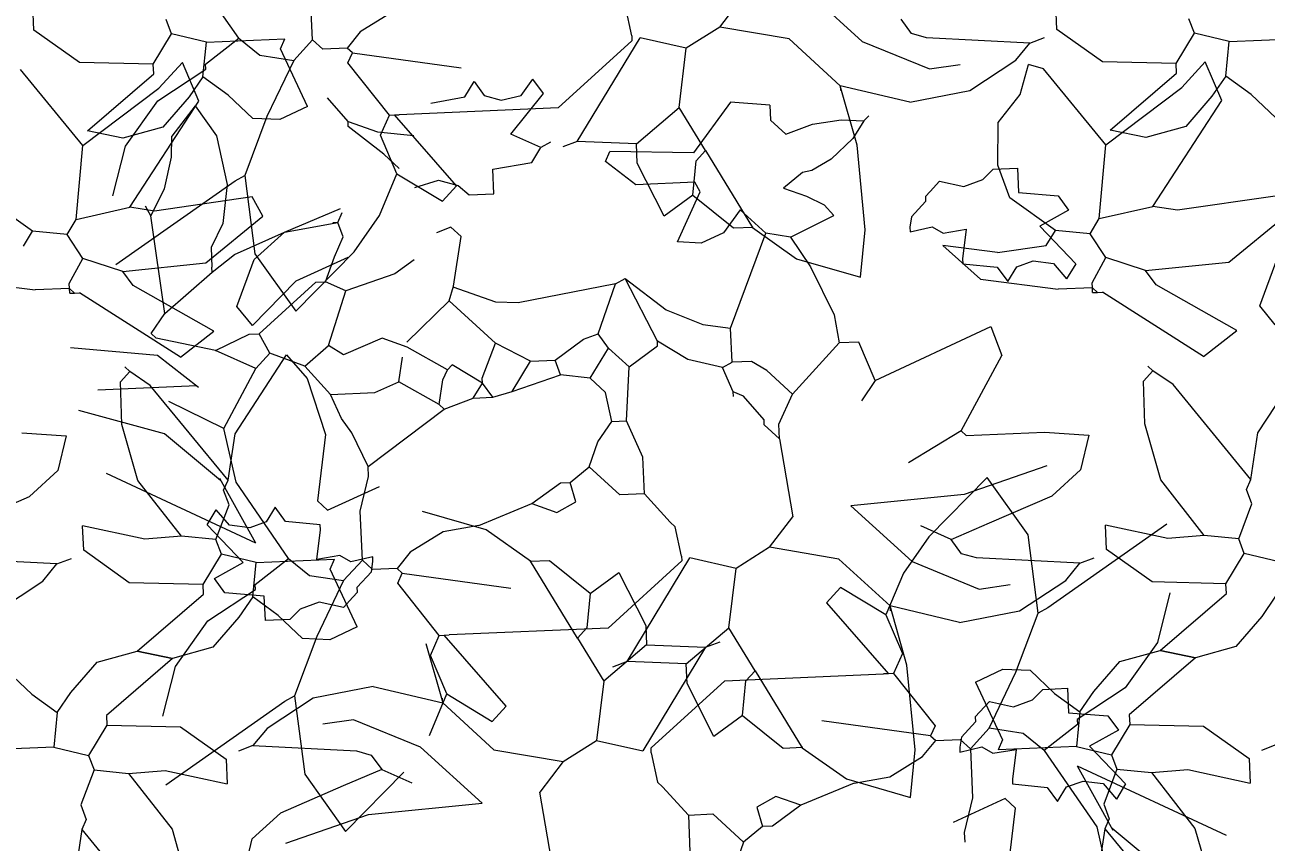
# Model space of a CAD drawing. Header units: centimetres. Extents: x 5667 to 17750, y 274 to 6203.
# Drawn here: x 13407.2 to 13487.9, y 1618.7 to 1671.9 of the extents above; entities that cross this region are included whole.
import ezdxf

# ---------------------------------------------------------------- set-up
doc = ezdxf.new("R2010")
doc.units = ezdxf.units.CM
doc.header["$MEASUREMENT"] = 0
doc.layers.get('0').update_dxf_attribs({"lineweight": 18})
doc.layers.add('G-ANNO-DIM', color=3, linetype='Continuous', lineweight=9)
doc.layers.add('G-HEDGE', color=104, linetype='Continuous', lineweight=9)
doc.styles.add('ARIAL', font='arial.ttf')
doc.dimstyles.new('TICK_36', dxfattribs={"dimtxt": 10, "dimasz": 3.6, "dimexe": 1.8, "dimexo": 1.2, "dimgap": 1.8, "dimtad": 0, "dimdec": 0, "dimzin": 0, "dimdsep": 46, "dimtxsty": 'ARIAL', "dimblk": 'OBLIQUE', "dimcen": 1.8, "dimdle": 1.8, "dimclrd": 256, "dimclrt": 256, "dimadec": 0, "dimazin": 0, "dimtfac": 1, "dimtdec": 0, "dimtmove": 1, "dimatfit": 3, "dimldrblk": 'OPEN90', "dimfxl": 1, "dimtolj": 1, "dimtzin": 0, "dimarcsym": 0})

# ---------------------------------------------------------------- blocks, each defined once
blk = doc.blocks.new('_Oblique')
at = {"color": 0, "linetype": 'ByBlock', "lineweight": -2}
blk.add_line((-0.5, -0.5), (0.5, 0.5), dxfattribs=at)
blk = doc.blocks.new('*D104')
at = {"layer": 'Defpoints', "color": 0, "transparency": 16777216}
for p in [(13297.182, 1746.602), (13297.735, 1492.602), (13616.14, 1492.602)]:
    blk.add_point(p, dxfattribs=at)
at = {"layer": 'G-ANNO-DIM', "lineweight": -2, "transparency": 16777216}
for p, q in [((13616.14, 1748.402), (13616.14, 1632.514)), ((13616.14, 1490.802), (13616.14, 1606.69))]:
    blk.add_line(p, q, dxfattribs=at)
at = {"layer": 'G-ANNO-DIM', "color": 0, "lineweight": -2, "transparency": 16777216}
for p, q in [((13298.382, 1746.602), (13617.94, 1746.602)), ((13298.935, 1492.602), (13617.94, 1492.602))]:
    blk.add_line(p, q, dxfattribs=at)
at = {"layer": 'G-ANNO-DIM', "lineweight": -2, "transparency": 16777216, "xscale": 3.6, "yscale": 3.6, "zscale": 3.6}
for p, rotation in [((13616.14, 1746.602), 90), ((13616.14, 1492.602), 270)]:
    blk.add_blockref('_Oblique', p, dxfattribs=dict(at, rotation=rotation))
at = {"layer": 'G-ANNO-DIM', "transparency": 16777216, "insert": (13616.14, 1619.602), "char_height": 10, "attachment_point": 5, "rotation": 90, "style": 'ARIAL'}
blk.add_mtext('\\A1;254', dxfattribs=at)
blk = doc.blocks.new('_Open90')
at = {"color": 0, "linetype": 'ByBlock', "lineweight": -2}
for p, q in [((-0.5, 0.5), (0, 0)), ((0, 0), (-1, 0)), ((0, 0), (-0.5, -0.5))]:
    blk.add_line(p, q, dxfattribs=at)

msp = doc.modelspace()

# ---------------------------------------------------------------- linework, layer by layer
at = {"layer": 'G-HEDGE'}
for p, q in [((13421.134, 1670.984), (13417.725, 1675.942)), ((13457.658, 1674.412), (13461.648, 1670.776)), ((13425.927, 1670.873), (13425.788, 1674.06)), ((13452.385, 1671.708), (13453.895, 1673.689)), ((13407.823, 1671.514), (13407.754, 1673.106)), ((13431.174, 1672.712), (13429.033, 1671.39)), ((13446.664, 1671.139), (13446.262, 1673.037)), ((13474.279, 1671.561), (13474.21, 1673.153)), ((13416.773, 1671.265), (13416.412, 1672.207)), ((13464.852, 1671.294), (13464.174, 1672.222)), ((13483.229, 1671.312), (13482.868, 1672.254)), ((13410.788, 1669.408), (13407.823, 1671.514)), ((13415.581, 1669.298), (13416.773, 1671.265)), ((13419.03, 1670.725), (13416.773, 1671.265)), ((13429.033, 1671.39), (13428.185, 1670.334)), ((13446.664, 1671.139), (13446.678, 1670.82)), ((13452.385, 1671.708), (13450.21, 1670.336)), ((13456.887, 1670.946), (13452.385, 1671.708)), ((13465.822, 1671.017), (13464.852, 1671.294)), ((13477.244, 1669.455), (13474.279, 1671.561)), ((13482.037, 1669.345), (13483.229, 1671.312)), ((13485.487, 1670.772), (13483.229, 1671.312)), ((13418.809, 1668.481), (13419.03, 1670.725)), ((13418.973, 1669.293), (13421.134, 1670.984)), ((13419.03, 1670.725), (13424.128, 1670.947)), ((13421.134, 1670.984), (13422.502, 1669.877)), ((13423.837, 1670.297), (13424.128, 1670.947)), ((13425.597, 1666.543), (13423.837, 1670.297)), ((13424.708, 1669.543), (13425.927, 1670.873)), ((13426.592, 1670.264), (13425.927, 1670.873)), ((13428.185, 1670.334), (13426.592, 1670.264)), ((13428.517, 1670.028), (13428.185, 1670.334)), ((13446.678, 1670.82), (13441.888, 1666.462)), ((13443.132, 1664.282), (13447.211, 1671.015)), ((13450.21, 1670.336), (13447.211, 1671.015)), ((13449.74, 1666.485), (13450.21, 1670.336)), ((13460.212, 1667.9), (13456.887, 1670.946)), ((13461.648, 1670.776), (13466.012, 1668.994)), ((13472.54, 1670.671), (13465.822, 1671.017)), ((13471.622, 1669.561), (13472.54, 1670.671)), ((13472.54, 1670.671), (13473.482, 1671.031)), ((13485.265, 1668.528), (13485.487, 1670.772)), ((13485.487, 1670.772), (13490.584, 1670.994)), ((13422.502, 1669.877), (13424.708, 1669.543)), ((13424.708, 1669.543), (13422.969, 1665.904)), ((13428.227, 1669.378), (13428.517, 1670.028)), ((13428.517, 1670.028), (13435.583, 1669.06)), ((13468.63, 1667.588), (13471.622, 1669.561)), ((13482.037, 1669.345), (13477.244, 1669.455)), ((13482.41, 1667.792), (13483.932, 1669.455)), ((13484.999, 1666.947), (13483.932, 1669.455)), ((13411.008, 1664.018), (13406.962, 1668.95)), ((13415.581, 1669.298), (13410.788, 1669.408)), ((13411.302, 1664.962), (13415.609, 1668.66)), ((13415.609, 1668.66), (13415.581, 1669.298)), ((13415.884, 1666.924), (13418.987, 1668.975)), ((13415.953, 1667.745), (13417.476, 1669.408)), ((13418.543, 1666.9), (13417.476, 1669.408)), ((13418.987, 1668.975), (13418.973, 1669.293)), ((13430.929, 1665.984), (13428.227, 1669.378)), ((13466.012, 1668.994), (13468.012, 1669.285)), ((13471.896, 1667.333), (13472.449, 1669.273)), ((13473.418, 1668.996), (13472.449, 1669.273)), ((13477.464, 1664.065), (13473.418, 1668.996)), ((13477.758, 1665.009), (13482.065, 1668.707)), ((13482.065, 1668.707), (13482.037, 1669.345)), ((13418.809, 1668.481), (13417.909, 1667.165)), ((13420.457, 1667.276), (13418.809, 1668.481)), ((13435.831, 1667.18), (13436.427, 1668.164)), ((13436.427, 1668.164), (13437.089, 1667.264)), ((13439.489, 1667.254), (13440.25, 1668.33)), ((13440.928, 1667.402), (13440.25, 1668.33)), ((13460.212, 1667.9), (13460.226, 1667.58)), ((13464.728, 1666.819), (13460.212, 1667.9)), ((13461.308, 1664.044), (13460.212, 1667.9)), ((13485.265, 1668.528), (13484.365, 1667.212)), ((13486.913, 1667.323), (13485.265, 1668.528)), ((13411.008, 1664.018), (13415.953, 1667.745)), ((13417.909, 1667.165), (13416.21, 1665.21)), ((13422.049, 1665.772), (13420.457, 1667.276)), ((13428.24, 1665.573), (13426.896, 1667.109)), ((13433.615, 1666.765), (13435.831, 1667.18)), ((13437.089, 1667.264), (13438.192, 1666.969)), ((13438.192, 1666.969), (13439.489, 1667.254)), ((13438.81, 1664.756), (13440.928, 1667.402)), ((13464.728, 1666.819), (13468.63, 1667.588)), ((13470.483, 1665.503), (13471.896, 1667.333)), ((13477.464, 1664.065), (13482.41, 1667.792)), ((13484.365, 1667.212), (13482.667, 1665.257)), ((13488.505, 1665.818), (13486.913, 1667.323)), ((13413.779, 1663.96), (13415.884, 1666.924)), ((13414.056, 1660.001), (13418.543, 1666.9)), ((13418.3, 1666.593), (13416.79, 1664.612)), ((13418.3, 1666.593), (13419.699, 1664.646)), ((13425.597, 1666.543), (13423.812, 1665.695)), ((13441.888, 1666.462), (13431.565, 1666.012)), ((13446.969, 1664.129), (13449.74, 1666.485)), ((13451.458, 1663.687), (13449.74, 1666.485)), ((13453.084, 1666.832), (13450.673, 1663.535)), ((13455.647, 1666.625), (13453.084, 1666.832)), ((13455.647, 1666.625), (13455.688, 1665.669)), ((13480.512, 1660.048), (13484.999, 1666.947)), ((13422.969, 1665.904), (13421.523, 1662.062)), ((13423.812, 1665.695), (13422.049, 1665.772)), ((13428.254, 1665.253), (13428.24, 1665.573)), ((13428.24, 1665.573), (13430.157, 1664.905)), ((13430.347, 1664.682), (13430.929, 1665.984)), ((13430.929, 1665.984), (13431.247, 1665.998)), ((13431.247, 1665.998), (13431.565, 1666.012)), ((13435.278, 1661.386), (13431.247, 1665.998)), ((13455.688, 1665.669), (13456.686, 1664.755)), ((13458.409, 1665.406), (13460.274, 1665.672)), ((13460.274, 1665.672), (13461.756, 1665.615)), ((13461.756, 1665.615), (13461.029, 1664.476)), ((13461.755, 1665.615), (13462.06, 1665.947)), ((13470.457, 1662.737), (13470.483, 1665.503)), ((13413.604, 1664.482), (13411.302, 1664.962)), ((13416.21, 1665.21), (13413.604, 1664.482)), ((13416.76, 1663.261), (13416.79, 1664.612)), ((13419.699, 1664.646), (13420.382, 1661.477)), ((13430.567, 1663.439), (13428.254, 1665.253)), ((13430.157, 1664.905), (13432.513, 1664.665)), ((13431.414, 1662.175), (13430.347, 1664.682)), ((13440.763, 1663.883), (13438.81, 1664.756)), ((13456.686, 1664.755), (13458.409, 1665.406)), ((13480.06, 1664.529), (13477.758, 1665.009)), ((13482.667, 1665.257), (13480.06, 1664.529)), ((13410.58, 1659.211), (13411.008, 1664.018)), ((13412.962, 1660.731), (13413.779, 1663.96)), ((13440.167, 1662.9), (13440.763, 1663.883)), ((13441.386, 1664.231), (13440.763, 1663.883)), ((13443.132, 1664.282), (13442.19, 1663.921)), ((13446.969, 1664.129), (13443.132, 1664.282)), ((13447.025, 1662.855), (13446.969, 1664.129)), ((13461.029, 1664.476), (13459.622, 1663.125)), ((13461.841, 1658.539), (13461.308, 1664.044)), ((13477.036, 1659.258), (13477.464, 1664.065)), ((13416.305, 1661.185), (13416.76, 1663.261)), ((13431.565, 1662.525), (13430.567, 1663.439)), ((13444.952, 1662.967), (13445.244, 1663.617)), ((13450.673, 1663.535), (13445.244, 1663.617)), ((13450.627, 1660.778), (13450.848, 1663.022)), ((13450.848, 1663.022), (13451.458, 1663.687)), ((13451.458, 1663.687), (13454.506, 1658.68)), ((13459.622, 1663.125), (13458.364, 1662.394)), ((13437.633, 1662.47), (13440.167, 1662.9)), ((13437.702, 1660.877), (13437.633, 1662.47)), ((13446.933, 1661.457), (13444.952, 1662.967)), ((13448.771, 1659.42), (13447.025, 1662.855)), ((13457.753, 1662.248), (13456.519, 1661.236)), ((13458.364, 1662.394), (13457.753, 1662.248)), ((13469.469, 1661.803), (13470.141, 1662.476)), ((13470.141, 1662.476), (13471.734, 1662.546)), ((13471.231, 1660.601), (13470.457, 1662.737)), ((13471.734, 1662.546), (13471.804, 1660.952)), ((13413.158, 1656.272), (13420.9, 1661.716)), ((13420.382, 1661.477), (13420.111, 1658.951)), ((13420.9, 1661.716), (13421.523, 1662.062)), ((13421.523, 1662.062), (13422.186, 1656.964)), ((13430.285, 1659.467), (13431.414, 1662.175)), ((13431.414, 1662.175), (13434.364, 1660.388)), ((13432.576, 1661.292), (13434.111, 1661.764)), ((13434.111, 1661.764), (13435.381, 1661.42)), ((13434.364, 1660.388), (13435.278, 1661.386)), ((13435.381, 1661.42), (13436.109, 1660.808)), ((13450.757, 1661.624), (13446.933, 1661.457)), ((13451.104, 1661), (13450.757, 1661.624)), ((13466.055, 1661.021), (13466.664, 1661.686)), ((13466.664, 1661.686), (13468.234, 1661.35)), ((13468.234, 1661.35), (13469.469, 1661.803)), ((13415.419, 1659.444), (13416.305, 1661.185)), ((13422.008, 1660.667), (13415.663, 1659.753)), ((13422.7, 1659.421), (13422.008, 1660.667)), ((13436.109, 1660.808), (13437.702, 1660.877)), ((13450.627, 1660.778), (13448.771, 1659.42)), ((13449.649, 1657.745), (13451.104, 1661)), ((13450.627, 1660.778), (13453.274, 1658.658)), ((13456.519, 1661.236), (13458.027, 1660.721)), ((13458.027, 1660.721), (13459.165, 1660.157)), ((13466.055, 1661.021), (13465.749, 1660.688)), ((13465.749, 1660.688), (13465.763, 1660.37)), ((13474.196, 1658.496), (13471.231, 1660.601)), ((13471.804, 1660.952), (13474.366, 1660.745)), ((13474.366, 1660.745), (13475.045, 1659.817)), ((13488.464, 1660.714), (13482.119, 1659.799)), ((13407.74, 1658.449), (13404.775, 1660.554)), ((13410.58, 1659.211), (13414.056, 1660.001)), ((13415.663, 1659.753), (13414.056, 1660.001)), ((13415.419, 1659.444), (13415.073, 1660.068)), ((13424.116, 1658.383), (13427.755, 1659.907)), ((13453.707, 1659.837), (13452.619, 1658.336)), ((13455.37, 1658.313), (13453.707, 1659.837)), ((13459.165, 1660.157), (13459.789, 1659.463)), ((13465.763, 1660.37), (13464.849, 1659.373)), ((13475.045, 1659.817), (13473.175, 1658.778)), ((13477.036, 1659.258), (13480.512, 1660.048)), ((13482.119, 1659.799), (13480.512, 1660.048)), ((13409.984, 1658.227), (13410.58, 1659.211)), ((13416.334, 1653.101), (13415.419, 1659.444)), ((13419.002, 1656.386), (13422.7, 1659.421)), ((13424.116, 1658.383), (13427.568, 1659.016)), ((13427.25, 1659.002), (13427.568, 1659.016)), ((13427.568, 1659.016), (13427.859, 1659.668)), ((13427.928, 1658.074), (13427.568, 1659.016)), ((13428.63, 1657.091), (13430.285, 1659.467)), ((13456.977, 1658.064), (13459.789, 1659.463)), ((13464.849, 1659.373), (13464.742, 1658.711)), ((13476.44, 1658.274), (13477.036, 1659.258)), ((13485.458, 1656.433), (13489.156, 1659.467)), ((13407.144, 1657.466), (13407.74, 1658.449)), ((13409.984, 1658.227), (13407.74, 1658.449)), ((13411.009, 1656.677), (13409.984, 1658.227)), ((13420.111, 1658.951), (13419.34, 1657.381)), ((13420.853, 1656.927), (13424.116, 1658.383)), ((13422.141, 1656.608), (13424.116, 1658.383)), ((13434.924, 1658.699), (13433.982, 1658.338)), ((13435.589, 1658.089), (13434.924, 1658.699)), ((13452.619, 1658.336), (13451.183, 1657.659)), ((13453.085, 1652.149), (13455.37, 1658.313)), ((13453.274, 1658.658), (13454.548, 1658.714)), ((13454.506, 1658.68), (13457.38, 1656.655)), ((13456.977, 1658.064), (13455.37, 1658.313)), ((13461.536, 1655.454), (13461.841, 1658.539)), ((13464.742, 1658.711), (13464.756, 1658.391)), ((13464.756, 1658.391), (13466.184, 1658.733)), ((13466.184, 1658.733), (13466.894, 1658.32)), ((13466.894, 1658.32), (13468.396, 1658.57)), ((13468.396, 1658.57), (13468.161, 1656.644)), ((13473.175, 1658.778), (13475.516, 1656.326)), ((13473.6, 1657.513), (13474.196, 1658.496)), ((13476.44, 1658.274), (13474.196, 1658.496)), ((13477.465, 1656.723), (13476.44, 1658.274)), ((13419.34, 1657.381), (13419.395, 1656.107)), ((13427.347, 1656.772), (13427.928, 1658.074)), ((13435.091, 1654.876), (13435.589, 1658.089)), ((13451.183, 1657.659), (13449.649, 1657.745)), ((13456.977, 1658.064), (13458.286, 1656.126)), ((13470.428, 1657.054), (13466.874, 1657.514)), ((13466.874, 1657.514), (13469.315, 1655.317)), ((13470.428, 1657.054), (13473.6, 1657.513)), ((13410.123, 1655.042), (13411.009, 1656.677)), ((13413.6, 1655.832), (13411.009, 1656.677)), ((13419.409, 1655.788), (13420.853, 1656.927)), ((13421.009, 1653.547), (13422.141, 1656.608)), ((13422.186, 1656.964), (13424.84, 1653.24)), ((13424.84, 1653.24), (13428.63, 1657.091)), ((13428.213, 1656.734), (13424.842, 1655.19)), ((13426.779, 1655.151), (13427.347, 1656.772)), ((13432.538, 1656.58), (13431.269, 1655.667)), ((13457.38, 1656.655), (13461.536, 1655.454)), ((13468.161, 1656.644), (13468.175, 1656.325)), ((13476.579, 1655.088), (13477.465, 1656.723)), ((13480.056, 1655.879), (13477.465, 1656.723)), ((13487.466, 1653.594), (13488.597, 1656.655)), ((13413.6, 1655.832), (13419.002, 1656.386)), ((13414.278, 1654.904), (13413.6, 1655.832)), ((13416.334, 1653.101), (13419.409, 1655.788)), ((13419.409, 1655.788), (13419.395, 1656.107)), ((13458.286, 1656.126), (13459.829, 1652.999)), ((13468.175, 1656.325), (13470.419, 1656.104)), ((13470.419, 1656.104), (13471.098, 1655.176)), ((13471.098, 1655.176), (13471.679, 1656.13)), ((13471.679, 1656.13), (13472.753, 1656.519)), ((13472.753, 1656.519), (13474.069, 1656.348)), ((13474.069, 1656.348), (13474.921, 1655.342)), ((13475.516, 1656.326), (13474.921, 1655.342)), ((13480.056, 1655.879), (13485.458, 1656.433)), ((13480.734, 1654.951), (13480.056, 1655.879)), ((13402.859, 1655.27), (13407.907, 1654.626)), ((13410.137, 1654.723), (13410.123, 1655.042)), ((13424.842, 1655.19), (13422.021, 1652.315)), ((13422.457, 1651.771), (13426.142, 1655.124)), ((13426.142, 1655.124), (13426.779, 1655.151)), ((13428.081, 1654.57), (13426.779, 1655.151)), ((13431.269, 1655.667), (13428.081, 1654.57)), ((13445.619, 1655.015), (13439.288, 1653.781)), ((13444.483, 1651.774), (13445.619, 1655.015)), ((13445.619, 1655.015), (13446.241, 1655.362)), ((13448.334, 1651.303), (13446.241, 1655.362)), ((13446.241, 1655.362), (13448.909, 1653.321)), ((13469.315, 1655.317), (13474.363, 1654.673)), ((13476.593, 1654.77), (13476.579, 1655.088)), ((13485.972, 1651.986), (13480.734, 1654.951)), ((13410.137, 1654.723), (13407.907, 1654.626)), ((13410.151, 1654.404), (13410.137, 1654.723)), ((13410.469, 1654.418), (13410.137, 1654.723)), ((13410.151, 1654.404), (13410.469, 1654.418)), ((13410.469, 1654.418), (13410.788, 1654.432)), ((13417.354, 1650.25), (13410.788, 1654.432)), ((13419.515, 1651.94), (13414.278, 1654.904)), ((13426.96, 1651.01), (13428.081, 1654.57)), ((13434.813, 1653.906), (13435.091, 1654.876)), ((13437.838, 1653.84), (13435.069, 1654.805)), ((13476.593, 1654.77), (13474.363, 1654.673)), ((13476.607, 1654.451), (13476.593, 1654.77)), ((13476.925, 1654.465), (13476.593, 1654.77)), ((13476.607, 1654.451), (13476.925, 1654.465)), ((13476.925, 1654.465), (13477.244, 1654.479)), ((13483.81, 1650.297), (13477.244, 1654.479)), ((13422.021, 1652.315), (13421.009, 1653.547)), ((13432.057, 1651.232), (13434.813, 1653.906)), ((13437.806, 1651.164), (13434.813, 1653.906)), ((13439.288, 1653.781), (13437.838, 1653.84)), ((13448.909, 1653.321), (13451.296, 1652.381)), ((13488.477, 1652.361), (13487.466, 1653.594)), ((13415.434, 1651.784), (13416.334, 1653.101)), ((13459.829, 1652.999), (13460.151, 1651.18)), ((13415.766, 1651.479), (13415.434, 1651.784)), ((13417.354, 1650.25), (13419.515, 1651.94)), ((13419.631, 1650.69), (13421.821, 1651.743)), ((13421.821, 1651.743), (13422.457, 1651.771)), ((13423.15, 1650.525), (13422.457, 1651.771)), ((13443.541, 1651.414), (13444.483, 1651.774)), ((13445.162, 1650.846), (13444.483, 1651.774)), ((13451.296, 1652.381), (13453.085, 1652.149)), ((13453.182, 1649.919), (13453.085, 1652.149)), ((13462.492, 1648.728), (13469.999, 1652.248)), ((13469.999, 1652.248), (13470.72, 1650.364)), ((13483.81, 1650.297), (13485.972, 1651.986)), ((13419.631, 1650.69), (13415.766, 1651.479)), ((13425.422, 1649.666), (13426.96, 1651.01)), ((13427.943, 1650.414), (13426.96, 1651.01)), ((13430.451, 1651.481), (13427.943, 1650.414)), ((13432.071, 1650.914), (13430.451, 1651.481)), ((13434.689, 1649.432), (13432.071, 1650.914)), ((13436.947, 1648.891), (13437.806, 1651.164)), ((13440.092, 1649.986), (13437.806, 1651.164)), ((13441.685, 1650.055), (13443.541, 1651.414)), ((13446.491, 1649.627), (13448.348, 1650.985)), ((13450.301, 1650.112), (13448.334, 1651.303)), ((13448.348, 1650.985), (13448.334, 1651.303)), ((13457.103, 1647.855), (13460.151, 1651.18)), ((13461.425, 1651.236), (13460.151, 1651.18)), ((13462.492, 1648.728), (13461.425, 1651.236)), ((13410.214, 1650.877), (13415.849, 1650.387)), ((13415.849, 1650.387), (13418.513, 1648.298)), ((13422.236, 1649.527), (13419.631, 1650.69)), ((13420.894, 1645.281), (13424.232, 1650.405)), ((13422.236, 1649.527), (13423.15, 1650.525)), ((13425.422, 1649.666), (13423.15, 1650.525)), ((13424.233, 1650.405), (13425.577, 1648.868)), ((13431.532, 1648.655), (13431.78, 1650.262)), ((13443.971, 1648.879), (13445.162, 1650.846)), ((13446.491, 1649.627), (13445.162, 1650.846)), ((13452.56, 1649.572), (13450.301, 1650.112)), ((13468.061, 1645.46), (13470.72, 1650.364)), ((13487.35, 1645.328), (13490.689, 1650.452)), ((13413.455, 1648.658), (13414.065, 1649.324)), ((13414.065, 1649.324), (13413.733, 1649.628)), ((13415.381, 1648.423), (13414.065, 1649.324)), ((13420.173, 1645.607), (13422.236, 1649.527)), ((13427.099, 1647.824), (13425.422, 1649.666)), ((13434.399, 1648.78), (13434.689, 1649.432)), ((13434.994, 1649.764), (13434.689, 1649.432)), ((13436.961, 1648.573), (13434.994, 1649.764)), ((13438.901, 1648.019), (13440.092, 1649.986)), ((13440.092, 1649.986), (13441.685, 1650.055)), ((13442.046, 1649.114), (13441.685, 1650.055)), ((13446.326, 1646.108), (13446.491, 1649.627)), ((13452.56, 1649.572), (13453.182, 1649.919)), ((13453.266, 1648.007), (13452.56, 1649.572)), ((13454.457, 1649.975), (13453.182, 1649.919)), ((13455.441, 1649.379), (13454.457, 1649.975)), ((13457.103, 1647.855), (13455.441, 1649.379)), ((13479.912, 1648.705), (13480.521, 1649.37)), ((13480.521, 1649.37), (13480.189, 1649.675)), ((13481.837, 1648.47), (13480.521, 1649.37)), ((13413.539, 1645.882), (13413.455, 1648.658)), ((13425.577, 1648.868), (13426.76, 1645.23)), ((13429.966, 1647.949), (13431.532, 1648.655)), ((13434.149, 1647.174), (13431.532, 1648.655)), ((13434.149, 1647.174), (13434.399, 1648.78)), ((13436.366, 1647.589), (13436.961, 1648.573)), ((13436.961, 1648.573), (13436.947, 1648.891)), ((13437.64, 1647.645), (13436.961, 1648.573)), ((13438.901, 1648.019), (13442.046, 1649.114)), ((13443.971, 1648.879), (13442.046, 1649.114)), ((13444.969, 1647.964), (13443.971, 1648.879)), ((13462.492, 1648.728), (13461.591, 1647.413)), ((13479.995, 1645.928), (13479.912, 1648.705)), ((13418.407, 1648.388), (13411.974, 1648.108)), ((13420.438, 1642.259), (13415.381, 1648.423)), ((13427.099, 1647.824), (13429.966, 1647.949)), ((13427.806, 1646.258), (13427.099, 1647.824)), ((13437.64, 1647.645), (13438.901, 1648.019)), ((13445.37, 1646.067), (13444.969, 1647.964)), ((13453.279, 1647.688), (13453.266, 1648.007)), ((13453.917, 1647.716), (13453.266, 1648.007)), ((13455.261, 1646.179), (13453.917, 1647.716)), ((13456.23, 1645.901), (13457.103, 1647.855)), ((13486.894, 1642.306), (13481.837, 1648.47)), ((13420.173, 1645.607), (13416.584, 1647.366)), ((13429.537, 1643.142), (13434.482, 1646.868)), ((13434.482, 1646.868), (13434.149, 1647.174)), ((13434.482, 1646.868), (13436.366, 1647.589)), ((13436.366, 1647.589), (13437.64, 1647.645)), ((13416.306, 1645.261), (13410.755, 1646.777)), ((13428.484, 1645.33), (13427.806, 1646.258)), ((13444.47, 1644.751), (13445.37, 1646.067)), ((13445.37, 1646.067), (13446.326, 1646.108)), ((13447.391, 1643.765), (13446.326, 1646.108)), ((13455.274, 1645.86), (13455.261, 1646.179)), ((13407.034, 1645.331), (13409.916, 1645.137)), ((13414.577, 1642.241), (13413.539, 1645.882)), ((13419.947, 1642.235), (13416.306, 1645.261)), ((13420.962, 1642.13), (13420.173, 1645.607)), ((13420.438, 1642.26), (13420.894, 1645.281)), ((13429.537, 1643.142), (13428.484, 1645.33)), ((13456.272, 1644.946), (13455.274, 1645.86)), ((13456.272, 1644.946), (13456.23, 1645.901)), ((13468.061, 1645.46), (13464.639, 1643.395)), ((13468.061, 1645.46), (13468.393, 1645.155)), ((13468.393, 1645.155), (13473.491, 1645.377)), ((13473.491, 1645.377), (13476.372, 1645.184)), ((13481.033, 1642.288), (13479.995, 1645.928)), ((13486.894, 1642.306), (13487.35, 1645.328)), ((13409.916, 1645.137), (13409.376, 1642.879)), ((13426.76, 1645.23), (13426.242, 1640.916)), ((13443.902, 1643.13), (13444.47, 1644.751)), ((13456.272, 1644.946), (13457.132, 1639.876)), ((13476.372, 1645.184), (13475.833, 1642.926)), ((13447.49, 1641.371), (13447.391, 1643.765)), ((13407.534, 1641.203), (13409.376, 1642.879)), ((13429.565, 1642.505), (13429.537, 1643.142)), ((13442.669, 1642.118), (13443.902, 1643.13)), ((13445.897, 1641.301), (13443.902, 1643.13)), ((13473.64, 1643.196), (13468.266, 1641.329)), ((13473.99, 1641.25), (13475.833, 1642.926)), ((13412.529, 1642.705), (13422.217, 1638.192)), ((13417.405, 1638.615), (13414.577, 1642.241)), ((13419.884, 1642.387), (13422.217, 1638.192)), ((13420.147, 1641.608), (13420.438, 1642.259)), ((13424.371, 1637.171), (13420.962, 1642.13)), ((13429.025, 1640.247), (13429.565, 1642.505)), ((13440.176, 1640.733), (13442.032, 1642.091)), ((13442.032, 1642.091), (13442.669, 1642.118)), ((13443.043, 1640.858), (13442.669, 1642.118)), ((13469.758, 1642.438), (13465.968, 1638.587)), ((13472.413, 1638.714), (13469.758, 1642.438)), ((13483.861, 1638.662), (13481.033, 1642.288)), ((13486.604, 1641.655), (13486.894, 1642.306)), ((13420.507, 1640.666), (13420.147, 1641.608)), ((13426.908, 1640.307), (13430.279, 1641.851)), ((13447.49, 1641.371), (13445.897, 1641.301)), ((13449.167, 1639.529), (13447.49, 1641.371)), ((13468.266, 1641.329), (13460.895, 1640.599)), ((13469.917, 1639.476), (13473.99, 1641.25)), ((13486.963, 1640.713), (13486.604, 1641.655)), ((13403.461, 1639.429), (13407.534, 1641.203)), ((13419.649, 1638.394), (13420.507, 1640.666)), ((13423.501, 1640.502), (13422.919, 1639.548)), ((13424.18, 1639.574), (13423.501, 1640.502)), ((13426.908, 1640.307), (13426.242, 1640.916)), ((13436.727, 1639.305), (13440.176, 1640.733)), ((13440.176, 1640.733), (13441.797, 1640.165)), ((13441.797, 1640.165), (13443.043, 1640.858)), ((13460.895, 1640.599), (13464.885, 1636.963)), ((13486.105, 1638.441), (13486.963, 1640.713)), ((13419.083, 1639.352), (13419.677, 1640.336)), ((13420.529, 1639.33), (13419.677, 1640.336)), ((13429.164, 1637.06), (13429.025, 1640.247)), ((13437.219, 1639.023), (13433.062, 1640.224)), ((13455.622, 1637.895), (13457.132, 1639.876)), ((13411.06, 1637.701), (13410.991, 1639.293)), ((13415.037, 1638.422), (13410.991, 1639.293)), ((13421.424, 1636.9), (13419.083, 1639.352)), ((13421.846, 1639.159), (13420.529, 1639.33)), ((13422.919, 1639.548), (13421.846, 1639.159)), ((13426.424, 1639.353), (13424.18, 1639.574)), ((13426.203, 1637.108), (13426.438, 1639.034)), ((13426.438, 1639.034), (13426.424, 1639.353)), ((13434.411, 1638.899), (13432.27, 1637.577)), ((13436.727, 1639.305), (13434.411, 1638.899)), ((13440.092, 1636.998), (13437.219, 1639.023)), ((13449.499, 1639.224), (13449.167, 1639.529)), ((13449.901, 1637.327), (13449.499, 1639.224)), ((13467.411, 1638.409), (13465.457, 1639.281)), ((13467.411, 1638.409), (13469.917, 1639.476)), ((13481.441, 1639.406), (13473.699, 1633.962)), ((13477.516, 1637.748), (13477.447, 1639.34)), ((13481.493, 1638.469), (13477.447, 1639.34)), ((13417.405, 1638.615), (13415.037, 1638.422)), ((13419.649, 1638.394), (13417.405, 1638.615)), ((13420.01, 1637.452), (13419.649, 1638.394)), ((13465.968, 1638.587), (13464.313, 1636.211)), ((13468.089, 1637.481), (13467.411, 1638.409)), ((13473.075, 1633.616), (13472.413, 1638.714)), ((13483.861, 1638.662), (13481.493, 1638.469)), ((13486.105, 1638.441), (13483.861, 1638.662)), ((13486.466, 1637.499), (13486.105, 1638.441)), ((13414.025, 1635.595), (13411.06, 1637.701)), ((13418.818, 1635.485), (13420.01, 1637.452)), ((13422.267, 1636.912), (13420.01, 1637.452)), ((13427.704, 1637.357), (13426.203, 1637.108)), ((13428.415, 1636.945), (13427.704, 1637.357)), ((13429.843, 1637.286), (13428.415, 1636.945)), ((13429.856, 1636.967), (13429.843, 1637.286)), ((13432.27, 1637.577), (13431.422, 1636.521)), ((13446.369, 1630.469), (13450.448, 1637.203)), ((13449.901, 1637.327), (13449.915, 1637.007)), ((13453.447, 1636.524), (13450.448, 1637.203)), ((13455.622, 1637.895), (13453.447, 1636.524)), ((13460.124, 1637.134), (13455.622, 1637.895)), ((13469.059, 1637.204), (13468.089, 1637.481)), ((13475.777, 1636.858), (13469.059, 1637.204)), ((13475.777, 1636.858), (13476.719, 1637.218)), ((13480.481, 1635.642), (13477.516, 1637.748)), ((13485.274, 1635.532), (13486.466, 1637.499)), ((13488.724, 1636.959), (13486.466, 1637.499)), ((13409.321, 1636.812), (13402.603, 1637.157)), ((13408.403, 1635.702), (13409.321, 1636.812)), ((13409.321, 1636.812), (13410.263, 1637.172)), ((13419.554, 1635.861), (13421.424, 1636.9)), ((13422.046, 1634.668), (13422.267, 1636.912)), ((13422.21, 1635.48), (13424.371, 1637.171)), ((13422.267, 1636.912), (13427.365, 1637.134)), ((13424.371, 1637.171), (13425.739, 1636.064)), ((13427.074, 1636.484), (13427.365, 1637.134)), ((13428.834, 1632.73), (13427.074, 1636.484)), ((13427.945, 1635.731), (13429.164, 1637.06)), ((13429.829, 1636.451), (13429.164, 1637.06)), ((13429.749, 1636.305), (13429.856, 1636.967)), ((13431.422, 1636.521), (13429.829, 1636.451)), ((13431.754, 1636.216), (13431.422, 1636.521)), ((13441.325, 1637.019), (13440.051, 1636.964)), ((13443.141, 1631.991), (13440.092, 1636.998)), ((13443.971, 1634.9), (13441.325, 1637.019)), ((13449.915, 1637.007), (13445.125, 1632.649)), ((13452.977, 1632.672), (13453.447, 1636.524)), ((13463.449, 1634.087), (13460.124, 1637.134)), ((13464.885, 1636.963), (13469.249, 1635.181)), ((13474.859, 1635.748), (13475.777, 1636.858)), ((13405.41, 1633.728), (13408.403, 1635.702)), ((13418.818, 1635.485), (13414.025, 1635.595)), ((13420.233, 1634.933), (13419.554, 1635.861)), ((13425.739, 1636.064), (13427.945, 1635.731)), ((13427.945, 1635.731), (13426.206, 1632.092)), ((13428.835, 1635.308), (13429.749, 1636.305)), ((13431.464, 1635.565), (13431.754, 1636.216)), ((13431.754, 1636.216), (13438.82, 1635.247)), ((13443.971, 1634.9), (13445.827, 1636.258)), ((13445.827, 1636.258), (13447.574, 1632.823)), ((13464.313, 1636.211), (13463.185, 1633.503)), ((13471.867, 1633.775), (13474.859, 1635.748)), ((13485.274, 1635.532), (13480.481, 1635.642)), ((13414.539, 1631.149), (13418.846, 1634.848)), ((13418.846, 1634.848), (13418.818, 1635.485)), ((13419.121, 1633.112), (13422.224, 1635.162)), ((13422.795, 1634.726), (13420.233, 1634.933)), ((13422.224, 1635.162), (13422.21, 1635.48)), ((13428.544, 1634.657), (13428.849, 1634.99)), ((13428.849, 1634.99), (13428.835, 1635.308)), ((13434.166, 1632.171), (13431.464, 1635.565)), ((13443.971, 1634.9), (13443.75, 1632.656)), ((13460.234, 1635.29), (13459.32, 1634.292)), ((13463.185, 1633.503), (13460.234, 1635.29)), ((13469.249, 1635.181), (13471.249, 1635.472)), ((13481.636, 1634.946), (13480.819, 1631.718)), ((13480.995, 1631.196), (13485.302, 1634.894)), ((13485.302, 1634.894), (13485.274, 1635.532)), ((13422.046, 1634.668), (13421.146, 1633.353)), ((13423.694, 1633.464), (13422.046, 1634.668)), ((13422.864, 1633.132), (13422.795, 1634.726)), ((13426.364, 1634.328), (13425.13, 1633.875)), ((13427.935, 1633.992), (13426.364, 1634.328)), ((13428.544, 1634.657), (13427.935, 1633.992)), ((13459.32, 1634.292), (13463.352, 1629.68)), ((13463.449, 1634.087), (13463.463, 1633.767)), ((13467.965, 1633.006), (13463.449, 1634.087)), ((13464.545, 1630.231), (13463.449, 1634.087)), ((13488.502, 1634.715), (13487.602, 1633.399)), ((13421.146, 1633.353), (13419.447, 1631.397)), ((13424.458, 1633.202), (13422.864, 1633.132)), ((13425.286, 1631.959), (13423.694, 1633.464)), ((13425.13, 1633.875), (13424.458, 1633.202)), ((13463.185, 1633.503), (13464.252, 1630.996)), ((13467.965, 1633.006), (13471.867, 1633.775)), ((13471.63, 1629.774), (13473.075, 1633.616)), ((13473.699, 1633.962), (13473.075, 1633.616)), ((13487.602, 1633.399), (13485.904, 1631.444)), ((13417.016, 1630.147), (13419.121, 1633.112)), ((13428.834, 1632.73), (13427.049, 1631.882)), ((13445.125, 1632.649), (13434.802, 1632.199)), ((13443.75, 1632.656), (13443.141, 1631.991)), ((13447.574, 1632.823), (13447.629, 1631.549)), ((13450.206, 1630.317), (13452.977, 1632.672)), ((13454.695, 1629.874), (13452.977, 1632.672)), ((13426.206, 1632.092), (13424.76, 1628.249)), ((13427.049, 1631.882), (13425.286, 1631.959)), ((13433.29, 1631.634), (13434.387, 1627.778)), ((13433.584, 1630.869), (13434.166, 1632.171)), ((13434.166, 1632.171), (13434.484, 1632.185)), ((13434.484, 1632.185), (13434.802, 1632.199)), ((13438.515, 1627.573), (13434.484, 1632.185)), ((13443.141, 1631.991), (13444.859, 1629.193)), ((13447.629, 1631.549), (13444.859, 1629.193)), ((13447.629, 1631.549), (13451.466, 1631.396)), ((13451.466, 1631.396), (13452.408, 1631.757)), ((13480.819, 1631.718), (13478.714, 1628.753)), ((13411.932, 1630.421), (13414.539, 1631.149)), ((13414.539, 1631.149), (13416.841, 1630.669)), ((13416.841, 1630.669), (13414.539, 1631.149)), ((13419.447, 1631.397), (13416.841, 1630.669)), ((13434.65, 1628.362), (13433.584, 1630.869)), ((13451.466, 1631.396), (13447.387, 1624.662)), ((13464.252, 1630.996), (13463.67, 1629.694)), ((13478.388, 1630.468), (13480.995, 1631.196)), ((13480.995, 1631.196), (13483.297, 1630.716)), ((13483.297, 1630.716), (13480.995, 1631.196)), ((13485.904, 1631.444), (13483.297, 1630.716)), ((13410.233, 1628.466), (13411.932, 1630.421)), ((13416.841, 1630.669), (13412.534, 1626.971)), ((13416.199, 1626.919), (13417.016, 1630.147)), ((13446.369, 1630.469), (13445.427, 1630.108)), ((13450.206, 1630.317), (13446.369, 1630.469)), ((13450.262, 1629.042), (13450.206, 1630.317)), ((13465.078, 1624.726), (13464.545, 1630.231)), ((13469.001, 1629.135), (13470.787, 1629.983)), ((13470.787, 1629.983), (13472.549, 1629.906)), ((13476.689, 1628.513), (13478.388, 1630.468)), ((13483.297, 1630.716), (13478.99, 1627.017)), ((13406.093, 1629.86), (13407.685, 1628.355)), ((13444.859, 1629.193), (13444.388, 1625.342)), ((13447.921, 1624.858), (13452.711, 1629.216)), ((13452.711, 1629.216), (13463.033, 1629.666)), ((13453.864, 1626.965), (13454.085, 1629.209)), ((13454.085, 1629.209), (13454.695, 1629.874)), ((13454.695, 1629.874), (13457.743, 1624.867)), ((13463.352, 1629.68), (13463.033, 1629.666)), ((13463.67, 1629.694), (13463.352, 1629.68)), ((13463.67, 1629.694), (13466.372, 1626.3)), ((13469.001, 1629.135), (13470.761, 1625.381)), ((13469.891, 1626.135), (13471.63, 1629.774)), ((13472.549, 1629.906), (13474.141, 1628.401)), ((13407.685, 1628.355), (13409.333, 1627.15)), ((13409.333, 1627.15), (13410.233, 1628.466)), ((13429.87, 1628.859), (13425.969, 1628.09)), ((13429.87, 1628.859), (13434.387, 1627.778)), ((13433.522, 1625.654), (13434.65, 1628.362)), ((13434.65, 1628.362), (13437.601, 1626.575)), ((13452.008, 1625.607), (13450.262, 1629.042)), ((13472.706, 1627.99), (13473.378, 1628.663)), ((13473.378, 1628.663), (13474.971, 1628.733)), ((13474.141, 1628.401), (13475.789, 1627.197)), ((13474.971, 1628.733), (13475.041, 1627.139)), ((13478.714, 1628.753), (13475.612, 1626.703)), ((13475.789, 1627.197), (13476.689, 1628.513)), ((13416.395, 1622.459), (13424.136, 1627.903)), ((13425.969, 1628.09), (13422.977, 1626.117)), ((13424.136, 1627.903), (13424.76, 1628.249)), ((13424.76, 1628.249), (13425.423, 1623.151)), ((13434.387, 1627.778), (13434.373, 1628.098)), ((13434.387, 1627.778), (13437.711, 1624.732)), ((13437.601, 1626.575), (13438.515, 1627.573)), ((13469.292, 1627.208), (13469.901, 1627.873)), ((13469.901, 1627.873), (13471.471, 1627.537)), ((13471.471, 1627.537), (13472.706, 1627.99)), ((13409.333, 1627.15), (13409.112, 1624.906)), ((13412.534, 1626.971), (13412.561, 1626.333)), ((13453.864, 1626.965), (13452.008, 1625.607)), ((13453.864, 1626.965), (13456.511, 1624.846)), ((13469.292, 1627.208), (13468.986, 1626.875)), ((13468.986, 1626.875), (13469, 1626.557)), ((13475.041, 1627.139), (13477.603, 1626.932)), ((13475.789, 1627.197), (13475.568, 1624.953)), ((13477.603, 1626.932), (13478.282, 1626.004)), ((13478.99, 1627.017), (13479.017, 1626.38)), ((13412.561, 1626.333), (13411.37, 1624.366)), ((13412.561, 1626.333), (13417.354, 1626.223)), ((13417.354, 1626.223), (13420.319, 1624.117)), ((13422.977, 1626.117), (13422.058, 1625.007)), ((13428.587, 1626.684), (13426.587, 1626.393)), ((13432.951, 1624.902), (13428.587, 1626.684)), ((13466.081, 1625.65), (13459.016, 1626.618)), ((13466.372, 1626.3), (13466.081, 1625.65)), ((13469, 1626.557), (13468.086, 1625.56)), ((13469.891, 1626.135), (13468.671, 1624.805)), ((13472.096, 1625.801), (13469.891, 1626.135)), ((13475.626, 1626.385), (13473.464, 1624.694)), ((13475.612, 1626.703), (13475.626, 1626.385)), ((13478.282, 1626.004), (13476.412, 1624.965)), ((13479.017, 1626.38), (13477.826, 1624.413)), ((13479.017, 1626.38), (13483.81, 1626.27)), ((13483.81, 1626.27), (13486.775, 1624.164)), ((13442.214, 1623.97), (13444.388, 1625.342)), ((13444.388, 1625.342), (13447.387, 1624.662)), ((13465.566, 1624.288), (13466.414, 1625.344)), ((13466.081, 1625.65), (13466.414, 1625.344)), ((13466.414, 1625.344), (13468.007, 1625.414)), ((13468.086, 1625.56), (13467.979, 1624.898)), ((13468.007, 1625.414), (13468.671, 1624.805)), ((13470.761, 1625.381), (13470.471, 1624.731)), ((13473.464, 1624.694), (13472.096, 1625.801)), ((13409.112, 1624.906), (13404.015, 1624.684)), ((13409.112, 1624.906), (13411.37, 1624.366)), ((13411.37, 1624.366), (13411.731, 1623.424)), ((13422.058, 1625.007), (13421.116, 1624.647)), ((13422.058, 1625.007), (13428.777, 1624.661)), ((13428.777, 1624.661), (13429.746, 1624.384)), ((13429.746, 1624.384), (13430.425, 1623.456)), ((13436.94, 1621.266), (13432.951, 1624.902)), ((13437.711, 1624.732), (13442.214, 1623.97)), ((13447.935, 1624.539), (13447.921, 1624.858)), ((13447.935, 1624.539), (13448.336, 1622.641)), ((13456.511, 1624.846), (13457.785, 1624.901)), ((13457.743, 1624.867), (13460.616, 1622.842)), ((13463.425, 1622.966), (13465.566, 1624.288)), ((13464.773, 1621.641), (13465.078, 1624.726)), ((13467.979, 1624.898), (13467.993, 1624.579)), ((13467.993, 1624.579), (13469.42, 1624.92)), ((13468.671, 1624.805), (13468.81, 1621.618)), ((13469.42, 1624.92), (13470.131, 1624.508)), ((13470.131, 1624.508), (13471.633, 1624.757)), ((13475.568, 1624.953), (13470.471, 1624.731)), ((13471.633, 1624.757), (13471.398, 1622.831)), ((13473.464, 1624.694), (13476.873, 1619.736)), ((13475.568, 1624.953), (13477.826, 1624.413)), ((13476.412, 1624.965), (13478.753, 1622.513)), ((13477.826, 1624.413), (13478.187, 1623.471)), ((13488.514, 1625.053), (13487.572, 1624.693)), ((13420.319, 1624.117), (13420.388, 1622.525)), ((13442.214, 1623.97), (13440.704, 1621.989)), ((13477.951, 1619.478), (13475.619, 1623.673)), ((13485.306, 1619.16), (13475.619, 1623.673)), ((13486.775, 1624.164), (13486.845, 1622.572)), ((13411.731, 1623.424), (13410.872, 1621.152)), ((13411.731, 1623.424), (13413.974, 1623.203)), ((13413.975, 1623.203), (13416.343, 1623.396)), ((13413.975, 1623.203), (13416.802, 1619.577)), ((13416.343, 1623.396), (13420.388, 1622.525)), ((13425.423, 1623.151), (13428.077, 1619.427)), ((13430.425, 1623.456), (13427.918, 1622.389)), ((13428.077, 1619.427), (13431.867, 1623.278)), ((13430.425, 1623.456), (13432.378, 1622.584)), ((13460.616, 1622.842), (13464.773, 1621.641)), ((13461.108, 1622.56), (13463.425, 1622.966)), ((13471.398, 1622.831), (13471.412, 1622.512)), ((13474.916, 1622.317), (13475.99, 1622.706)), ((13475.99, 1622.706), (13477.306, 1622.535)), ((13478.187, 1623.471), (13477.328, 1621.199)), ((13478.187, 1623.471), (13480.431, 1623.25)), ((13480.431, 1623.25), (13482.799, 1623.443)), ((13480.431, 1623.25), (13483.258, 1619.624)), ((13482.799, 1623.443), (13486.845, 1622.572)), ((13427.918, 1622.389), (13423.845, 1620.615)), ((13441.563, 1616.92), (13440.704, 1621.989)), ((13448.336, 1622.641), (13448.669, 1622.336)), ((13448.669, 1622.336), (13450.345, 1620.494)), ((13461.108, 1622.56), (13457.66, 1621.132)), ((13471.412, 1622.512), (13473.656, 1622.291)), ((13473.656, 1622.291), (13474.335, 1621.363)), ((13474.335, 1621.363), (13474.916, 1622.317)), ((13477.306, 1622.535), (13478.158, 1621.53)), ((13478.753, 1622.513), (13478.158, 1621.53)), ((13410.872, 1621.152), (13411.232, 1620.211)), ((13429.569, 1620.537), (13436.94, 1621.266)), ((13456.038, 1621.7), (13454.792, 1621.007)), ((13457.66, 1621.132), (13455.804, 1619.775)), ((13457.66, 1621.132), (13456.038, 1621.7)), ((13470.928, 1621.558), (13467.557, 1620.014)), ((13468.81, 1621.618), (13468.271, 1619.36)), ((13470.928, 1621.558), (13471.593, 1620.949)), ((13477.328, 1621.199), (13477.688, 1620.257)), ((13423.845, 1620.615), (13422.003, 1618.94)), ((13424.196, 1618.67), (13429.569, 1620.537)), ((13450.345, 1620.494), (13451.939, 1620.564)), ((13450.345, 1620.494), (13450.444, 1618.1)), ((13451.939, 1620.564), (13453.934, 1618.735)), ((13454.792, 1621.007), (13455.166, 1619.747)), ((13471.076, 1616.636), (13471.593, 1620.949)), ((13477.688, 1620.257), (13477.398, 1619.606)), ((13410.941, 1619.559), (13410.485, 1616.537)), ((13411.232, 1620.211), (13410.941, 1619.559)), ((13410.941, 1619.559), (13415.998, 1613.395)), ((13416.802, 1619.577), (13417.84, 1615.937)), ((13455.166, 1619.747), (13453.934, 1618.735)), ((13455.804, 1619.775), (13455.166, 1619.747)), ((13476.873, 1619.736), (13477.663, 1616.258)), ((13477.397, 1619.606), (13476.941, 1616.584)), ((13477.398, 1619.606), (13482.454, 1613.442)), ((13477.889, 1619.63), (13481.529, 1616.604)), ((13483.258, 1619.624), (13484.297, 1615.983)), ((13421.464, 1616.681), (13422.003, 1618.94)), ((13453.934, 1618.735), (13453.366, 1617.114)), ((13468.271, 1619.36), (13468.299, 1618.723))]:
    msp.add_line(p, q, dxfattribs=at)
for centre, start, end in [((13441.888, 1666.462), 272.84952, 312.6525), ((13445.125, 1632.649), 272.84952, 312.6525), ((13452.711, 1629.216), 92.84952, 132.6525)]:
    msp.add_arc(centre, 0.0000399, start, end, dxfattribs=at)

# ---------------------------------------------------------------- dimensions: what is measured, and where the dimension line sits
at = {"layer": 'G-ANNO-DIM'}
dim = msp.add_linear_dim(base=(13616.14, 1492.602), p1=(13297.182, 1746.602), p2=(13297.735, 1492.602), angle=90, dimstyle='TICK_36', dxfattribs=at)
dim.commit()
dim.dimension.update_dxf_attribs({"geometry": '*D104', "text_midpoint": (13616.14, 1619.602)})

doc.saveas('drawing.dxf')
